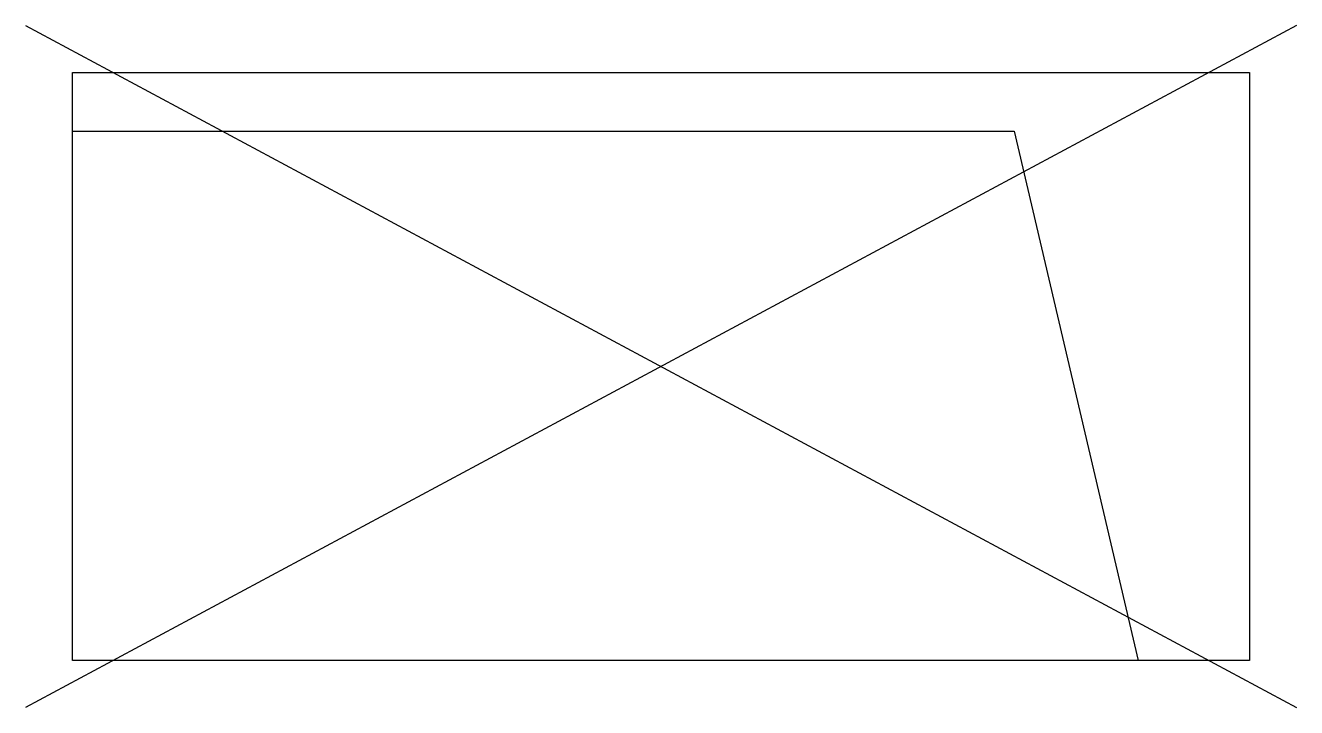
# Model space of a CAD drawing. Header units: metres. Extents: x -0.04 to 1.04, y -0.04 to 0.54.
import ezdxf

# ---------------------------------------------------------------- set-up
doc = ezdxf.new("R2010")
doc.units = ezdxf.units.M

msp = doc.modelspace()

# ---------------------------------------------------------------- linework, layer by layer
for p, q in [((1.04, 0.54), (-0.04, -0.04)), ((-0.04, 0.54), (1.04, -0.04)), ((0, 0.45), (0.8, 0.45)), ((0.8, 0.45), (0.9053, 0))]:
    msp.add_line(p, q)
msp.add_lwpolyline([(0, 0), (0, 0.5), (1, 0.5), (1, 0)], close=True)

doc.saveas('drawing.dxf')
